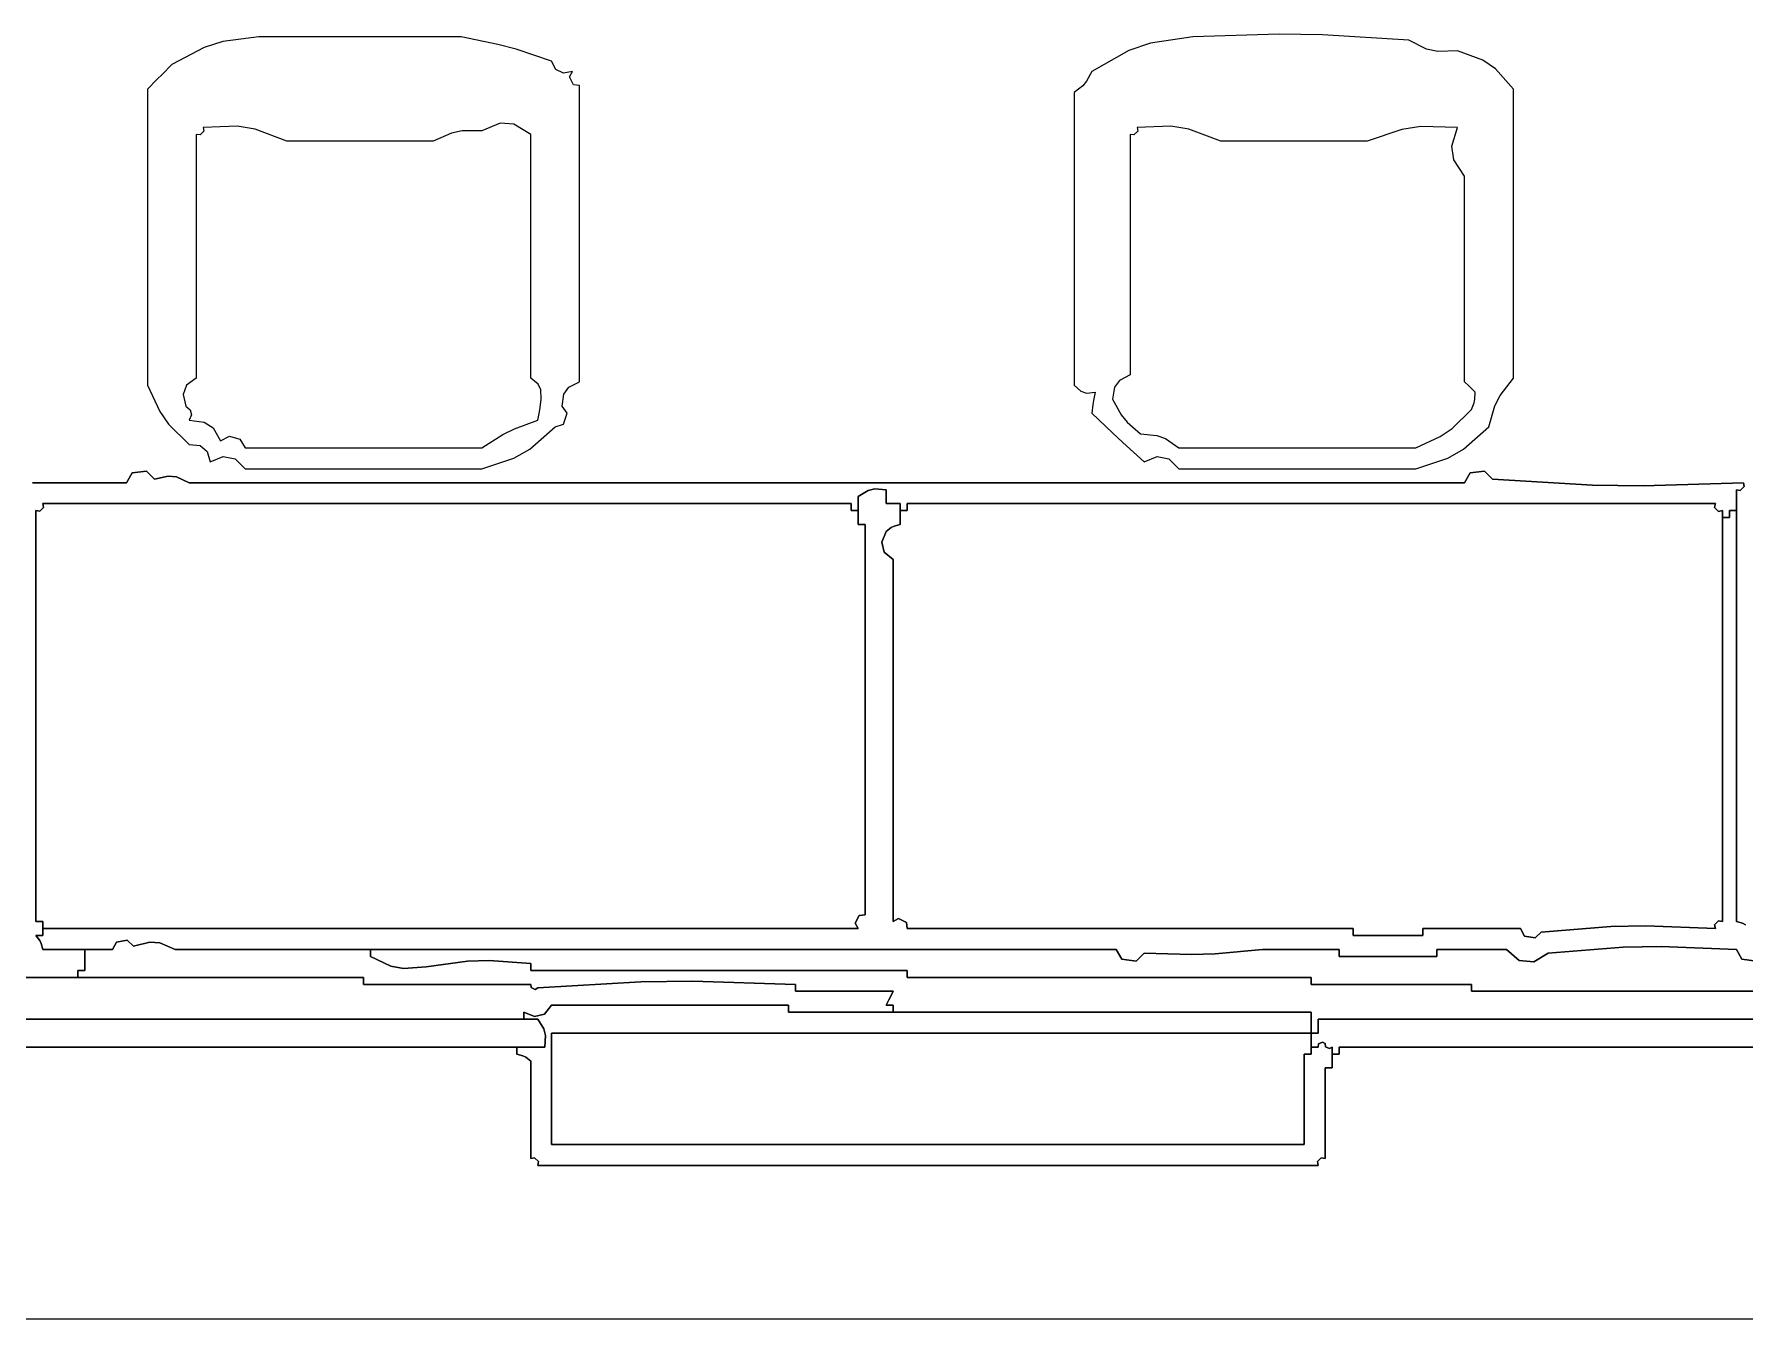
# Model space of a CAD drawing. Extents: x 0 to 5.85, y 0 to 5.4.
# Drawn here: x 4.604 to 5.422, y -0.003 to 0.611 of the extents above; entities that cross this region are included whole.
import ezdxf

# ---------------------------------------------------------------- set-up
doc = ezdxf.new("R2010")
doc.units = 0
doc.header["$LTSCALE"] = 0.40404
doc.layers.get('0').update_dxf_attribs({"linetype": 'CONTINUOUS'})

msp = doc.modelspace()

# ---------------------------------------------------------------- linework, layer by layer
for p, q in [((4.693846, 0.607919), (4.684963, 0.605076)), ((4.711206, 0.610156), (4.693846, 0.607919)), ((4.749883, 0.610156), (4.711206, 0.610156)), ((4.769221, 0.610156), (4.749883, 0.610156)), ((4.807897, 0.610156), (4.769221, 0.610156)), ((4.825483, 0.606533), (4.807897, 0.610156)), ((4.834214, 0.604183), (4.825483, 0.606533)), ((5.13776, 0.607109), (5.127448, 0.603553)), ((5.157987, 0.610156), (5.13776, 0.607109)), ((5.199318, 0.611396), (5.157987, 0.610156)), ((5.220078, 0.611062), (5.199318, 0.611396)), ((5.261347, 0.608489), (5.220078, 0.611062)), ((5.269864, 0.604174), (5.261347, 0.608489)), ((4.684963, 0.605076), (4.669529, 0.596819)), ((4.851242, 0.598487), (4.834214, 0.604183)), ((4.853274, 0.594502), (4.851242, 0.598487)), ((5.127448, 0.603553), (5.109641, 0.593485)), ((5.275149, 0.603042), (5.269864, 0.604174)), ((5.284686, 0.603488), (5.275149, 0.603042)), ((5.296791, 0.598894), (5.284686, 0.603488)), ((5.302736, 0.594807), (5.296791, 0.598894)), ((4.662527, 0.589818), (4.657859, 0.58515)), ((4.664861, 0.592152), (4.662527, 0.589818)), ((4.669529, 0.596819), (4.664861, 0.592152)), ((4.856837, 0.59272), (4.853274, 0.594502)), ((4.861244, 0.593485), (4.856837, 0.59272)), ((4.859721, 0.590922), (4.861244, 0.593485)), ((4.861614, 0.587136), (4.859721, 0.590922)), ((5.109641, 0.593485), (5.107205, 0.588882)), ((5.31136, 0.58515), (5.302736, 0.594807)), ((4.657859, 0.58515), (4.657859, 0.528469)), ((4.864579, 0.586817), (4.861614, 0.587136)), ((4.864579, 0.530136), (4.864579, 0.586817)), ((5.105394, 0.586709), (5.101306, 0.583483)), ((5.101306, 0.583483), (5.101306, 0.527468)), ((5.107205, 0.588882), (5.105394, 0.586709)), ((5.31136, 0.529802), (5.31136, 0.58515)), ((4.684848, 0.564952), (4.683058, 0.563162)), ((4.700749, 0.567338), (4.684533, 0.566812)), ((4.684533, 0.566812), (4.684848, 0.564952)), ((4.709374, 0.5659), (4.700749, 0.567338)), ((4.724543, 0.560143), (4.709374, 0.5659)), ((4.808352, 0.565118), (4.803281, 0.564031)), ((4.8179, 0.565145), (4.808352, 0.565118)), ((4.826529, 0.56877), (4.8179, 0.565145)), ((4.833213, 0.568292), (4.826529, 0.56877)), ((4.841239, 0.563478), (4.833213, 0.568292)), ((5.131629, 0.564952), (5.129839, 0.563162)), ((5.14753, 0.567338), (5.131314, 0.566812)), ((5.131314, 0.566812), (5.131629, 0.564952)), ((5.156155, 0.5659), (5.14753, 0.567338)), ((5.171324, 0.560143), (5.156155, 0.5659)), ((5.257934, 0.565835), (5.241342, 0.560143)), ((5.26715, 0.567253), (5.257934, 0.565835)), ((5.284686, 0.566812), (5.26715, 0.567253)), ((5.281916, 0.557797), (5.284686, 0.566812)), ((4.683058, 0.563162), (4.681198, 0.563478)), ((4.681198, 0.563478), (4.681198, 0.516799)), ((4.75255, 0.560143), (4.724543, 0.560143)), ((4.766554, 0.560143), (4.75255, 0.560143)), ((4.794561, 0.560143), (4.766554, 0.560143)), ((4.803281, 0.564031), (4.794561, 0.560143)), ((4.841239, 0.516799), (4.841239, 0.563478)), ((5.129839, 0.563162), (5.127979, 0.563478)), ((5.127979, 0.563478), (5.127979, 0.517466)), ((5.199331, 0.560143), (5.171324, 0.560143)), ((5.213335, 0.560143), (5.199331, 0.560143)), ((5.241342, 0.560143), (5.213335, 0.560143)), ((5.282837, 0.551351), (5.281916, 0.557797)), ((5.28802, 0.543472), (5.282837, 0.551351)), ((5.28802, 0.504129), (5.28802, 0.543472)), ((4.657859, 0.528469), (4.657859, 0.500128)), ((4.864579, 0.501795), (4.864579, 0.530136)), ((5.101306, 0.527468), (5.101306, 0.499461)), ((5.31136, 0.502129), (5.31136, 0.529802)), ((4.681198, 0.516799), (4.681198, 0.49346)), ((4.841239, 0.49346), (4.841239, 0.516799)), ((5.127979, 0.517466), (5.127979, 0.49446)), ((4.657859, 0.500128), (4.657859, 0.443447)), ((4.864579, 0.445114), (4.864579, 0.501795)), ((5.101306, 0.499461), (5.101306, 0.443447)), ((5.28802, 0.484457), (5.28802, 0.504129)), ((5.31136, 0.446781), (5.31136, 0.502129)), ((4.681198, 0.49346), (4.681198, 0.446781)), ((4.841239, 0.446781), (4.841239, 0.49346)), ((5.127979, 0.49446), (5.127979, 0.448448)), ((5.28802, 0.445114), (5.28802, 0.484457)), ((4.657859, 0.443447), (4.663711, 0.430865)), ((4.676585, 0.443437), (4.67492, 0.438997)), ((4.681198, 0.446781), (4.676585, 0.443437)), ((4.844735, 0.44399), (4.841239, 0.446781)), ((4.846105, 0.44125), (4.844735, 0.44399)), ((4.857146, 0.439109), (4.859513, 0.442422)), ((4.859513, 0.442422), (4.864579, 0.445114)), ((5.101306, 0.443447), (5.104373, 0.440552)), ((5.120547, 0.442443), (5.119644, 0.436778)), ((5.122914, 0.445757), (5.120547, 0.442443)), ((5.127979, 0.448448), (5.122914, 0.445757)), ((5.290021, 0.443113), (5.28802, 0.445114)), ((5.291021, 0.442113), (5.290021, 0.443113)), ((5.293022, 0.440113), (5.291021, 0.442113)), ((5.304981, 0.438519), (5.31136, 0.446781)), ((4.67492, 0.438997), (4.676197, 0.433444)), ((4.845758, 0.432751), (4.846241, 0.436778)), ((4.846241, 0.436778), (4.846105, 0.44125)), ((4.856243, 0.433444), (4.857146, 0.439109)), ((5.104373, 0.440552), (5.107118, 0.439637)), ((5.107118, 0.439637), (5.111308, 0.440113)), ((5.110124, 0.434138), (5.109641, 0.43011)), ((5.110458, 0.436147), (5.110124, 0.434138)), ((5.111308, 0.440113), (5.110458, 0.436147)), ((5.119644, 0.436778), (5.123686, 0.429256)), ((5.291355, 0.431777), (5.292561, 0.434956)), ((5.292561, 0.434956), (5.292912, 0.436714)), ((5.292912, 0.436714), (5.293022, 0.440113)), ((5.302473, 0.433502), (5.304981, 0.438519)), ((4.663711, 0.430865), (4.667968, 0.424833)), ((4.676197, 0.433444), (4.678317, 0.431693)), ((4.67891, 0.429319), (4.677864, 0.426776)), ((4.677864, 0.426776), (4.685012, 0.425811)), ((4.678317, 0.431693), (4.67891, 0.429319)), ((4.685012, 0.425811), (4.689228, 0.423001)), ((4.833409, 0.422574), (4.844574, 0.426776)), ((4.844574, 0.426776), (4.845424, 0.430742)), ((4.845424, 0.430742), (4.845758, 0.432751)), ((4.858675, 0.429999), (4.856243, 0.433444)), ((4.856922, 0.424739), (4.858675, 0.429999)), ((5.109641, 0.43011), (5.119553, 0.420678)), ((5.123686, 0.429256), (5.126529, 0.425702)), ((5.126529, 0.425702), (5.132981, 0.420108)), ((5.282038, 0.422786), (5.291355, 0.431777)), ((5.29969, 0.423442), (5.302473, 0.433502)), ((4.667968, 0.424833), (4.677864, 0.415106)), ((4.689228, 0.423001), (4.692868, 0.416773)), ((4.692868, 0.416773), (4.697161, 0.41904)), ((4.697161, 0.41904), (4.70209, 0.417632)), ((4.70209, 0.417632), (4.704538, 0.413439)), ((4.8179, 0.413439), (4.82796, 0.41985)), ((4.82796, 0.41985), (4.833409, 0.422574)), ((4.840723, 0.412876), (4.852909, 0.423442)), ((4.852909, 0.423442), (4.856922, 0.424739)), ((5.119553, 0.420678), (5.124555, 0.416009)), ((5.132981, 0.420108), (5.140753, 0.419397)), ((5.140753, 0.419397), (5.144905, 0.417887)), ((5.144905, 0.417887), (5.151319, 0.413439)), ((5.264681, 0.413439), (5.276412, 0.418919)), ((5.276412, 0.418919), (5.282038, 0.422786)), ((5.287504, 0.412876), (5.29969, 0.423442)), ((4.677864, 0.415106), (4.683042, 0.414544)), ((4.683042, 0.414544), (4.68638, 0.411762)), ((4.68638, 0.411762), (4.687867, 0.406771)), ((4.687867, 0.406771), (4.694144, 0.409387)), ((4.694144, 0.409387), (4.69975, 0.408266)), ((4.704538, 0.413439), (4.749883, 0.413439)), ((4.749883, 0.413439), (4.772555, 0.413439)), ((4.772555, 0.413439), (4.8179, 0.413439)), ((4.83319, 0.408571), (4.840723, 0.412876)), ((5.124555, 0.416009), (5.134648, 0.406771)), ((5.134648, 0.406771), (5.140925, 0.409387)), ((5.140925, 0.409387), (5.146531, 0.408266)), ((5.151319, 0.413439), (5.196664, 0.413439)), ((5.196664, 0.413439), (5.219336, 0.413439)), ((5.219336, 0.413439), (5.264681, 0.413439)), ((5.279971, 0.408571), (5.287504, 0.412876)), ((4.647857, 0.396768), (4.650537, 0.401429)), ((4.650537, 0.401429), (4.647857, 0.396768)), ((4.650537, 0.401429), (4.657448, 0.402292)), ((4.657448, 0.402292), (4.650537, 0.401429)), ((4.657448, 0.402292), (4.661193, 0.398435)), ((4.661193, 0.398435), (4.657448, 0.402292)), ((4.69975, 0.408266), (4.704538, 0.403437)), ((4.704538, 0.403437), (4.749883, 0.403437)), ((4.749883, 0.403437), (4.772555, 0.403437)), ((4.772555, 0.403437), (4.8179, 0.403437)), ((4.8179, 0.403437), (4.83319, 0.408571)), ((5.146531, 0.408266), (5.151319, 0.403437)), ((5.151319, 0.403437), (5.196664, 0.403437)), ((5.196664, 0.403437), (5.219336, 0.403437)), ((5.219336, 0.403437), (5.264681, 0.403437)), ((5.264681, 0.403437), (5.279971, 0.408571)), ((5.28802, 0.396768), (5.290701, 0.401429)), ((5.290701, 0.401429), (5.28802, 0.396768)), ((5.290701, 0.401429), (5.297612, 0.402292)), ((5.297612, 0.402292), (5.290701, 0.401429)), ((5.297612, 0.402292), (5.301357, 0.398435)), ((5.301357, 0.398435), (5.297612, 0.402292)), ((4.602845, 0.396768), (4.62085, 0.396768)), ((4.62085, 0.396768), (4.602845, 0.396768)), ((4.62085, 0.396768), (4.629852, 0.396768)), ((4.629852, 0.396768), (4.62085, 0.396768)), ((4.629852, 0.396768), (4.647857, 0.396768)), ((4.647857, 0.396768), (4.629852, 0.396768)), ((4.661193, 0.398435), (4.667729, 0.399918)), ((4.667729, 0.399918), (4.661193, 0.398435)), ((4.667729, 0.399918), (4.671752, 0.399516)), ((4.671752, 0.399516), (4.667729, 0.399918)), ((4.671752, 0.399516), (4.677864, 0.396768)), ((4.677864, 0.396768), (4.671752, 0.399516)), ((4.677864, 0.396768), (4.921927, 0.396768)), ((4.921927, 0.396768), (4.677864, 0.396768)), ((4.921927, 0.396768), (5.043958, 0.396768)), ((5.043958, 0.396768), (4.921927, 0.396768)), ((4.997946, 0.3901), (5.002597, 0.393033)), ((5.002597, 0.393033), (4.997946, 0.3901)), ((5.002597, 0.393033), (5.005799, 0.393833)), ((5.005799, 0.393833), (5.002597, 0.393033)), ((5.005799, 0.393833), (5.011283, 0.393434)), ((5.011283, 0.393434), (5.005799, 0.393833)), ((5.011283, 0.393434), (5.011283, 0.390767)), ((5.011283, 0.390767), (5.011283, 0.393434)), ((5.043958, 0.396768), (5.28802, 0.396768)), ((5.28802, 0.396768), (5.043958, 0.396768)), ((5.301357, 0.398435), (5.349294, 0.395663)), ((5.349294, 0.395663), (5.301357, 0.398435)), ((5.349294, 0.395663), (5.373393, 0.395328)), ((5.373393, 0.395328), (5.349294, 0.395663)), ((5.373393, 0.395328), (5.421388, 0.396768)), ((5.421388, 0.396768), (5.373393, 0.395328)), ((5.419897, 0.393032), (5.418054, 0.393434)), ((5.418054, 0.393434), (5.418054, 0.186714)), ((5.418054, 0.186714), (5.418054, 0.393434)), ((5.418054, 0.393434), (5.418054, 0.186714)), ((5.418054, 0.383431), (5.418054, 0.393434)), ((5.418054, 0.393434), (5.418054, 0.383431)), ((5.418054, 0.383431), (5.418054, 0.393434)), ((5.418054, 0.393434), (5.419897, 0.393032)), ((5.42179, 0.394925), (5.419897, 0.393032)), ((5.419897, 0.393032), (5.42179, 0.394925)), ((5.421388, 0.396768), (5.42179, 0.394925)), ((5.42179, 0.394925), (5.421388, 0.396768)), ((4.606372, 0.383116), (4.608162, 0.384906)), ((4.608162, 0.384906), (4.606372, 0.383116)), ((4.608162, 0.384906), (4.607846, 0.386766)), ((4.607846, 0.386766), (4.762553, 0.386766)), ((4.762553, 0.386766), (4.607846, 0.386766)), ((4.607846, 0.386766), (4.608162, 0.384906)), ((4.762553, 0.386766), (4.839906, 0.386766)), ((4.839906, 0.386766), (4.762553, 0.386766)), ((4.839906, 0.386766), (4.994612, 0.386766)), ((4.994612, 0.386766), (4.839906, 0.386766)), ((4.994612, 0.386766), (4.994612, 0.385432)), ((4.994612, 0.385432), (4.994612, 0.386766)), ((4.994612, 0.385432), (4.994612, 0.384765)), ((4.994612, 0.384765), (4.994612, 0.385432)), ((4.994612, 0.384765), (4.994612, 0.383431)), ((4.994612, 0.383431), (4.994612, 0.384765)), ((4.997946, 0.383431), (4.997946, 0.3901)), ((4.997946, 0.3901), (4.997946, 0.383431)), ((4.997946, 0.383431), (4.997946, 0.3901)), ((4.997946, 0.3901), (4.997946, 0.376763)), ((4.997946, 0.376763), (4.997946, 0.3901)), ((4.997946, 0.3901), (4.997946, 0.376763)), ((5.011283, 0.390767), (5.011283, 0.389433)), ((5.011283, 0.389433), (5.011283, 0.390767)), ((5.011283, 0.389433), (5.011283, 0.386766)), ((5.011283, 0.386766), (5.011283, 0.389433)), ((5.011283, 0.386766), (5.01395, 0.386766)), ((5.01395, 0.386766), (5.011283, 0.386766)), ((5.01395, 0.386766), (5.015284, 0.386766)), ((5.015284, 0.386766), (5.01395, 0.386766)), ((5.015284, 0.386766), (5.017951, 0.386766)), ((5.017951, 0.386766), (5.015284, 0.386766)), ((5.017951, 0.386766), (5.017951, 0.383431)), ((5.017951, 0.383431), (5.017951, 0.386766)), ((5.017951, 0.386766), (5.017951, 0.383431)), ((5.017951, 0.376763), (5.017951, 0.386766)), ((5.017951, 0.386766), (5.017951, 0.376763)), ((5.017951, 0.376763), (5.017951, 0.386766)), ((5.021285, 0.385432), (5.021285, 0.386766)), ((5.021285, 0.386766), (5.175992, 0.386766)), ((5.175992, 0.386766), (5.021285, 0.386766)), ((5.021285, 0.386766), (5.021285, 0.385432)), ((5.021285, 0.384765), (5.021285, 0.385432)), ((5.021285, 0.385432), (5.021285, 0.384765)), ((5.021285, 0.383431), (5.021285, 0.384765)), ((5.021285, 0.384765), (5.021285, 0.383431)), ((5.175992, 0.386766), (5.253345, 0.386766)), ((5.253345, 0.386766), (5.175992, 0.386766)), ((5.253345, 0.386766), (5.408051, 0.386766)), ((5.408051, 0.386766), (5.253345, 0.386766)), ((5.408051, 0.386766), (5.407649, 0.384923)), ((5.407649, 0.384923), (5.408051, 0.386766)), ((5.407649, 0.384923), (5.409542, 0.38303)), ((5.409542, 0.38303), (5.407649, 0.384923)), ((4.604512, 0.304745), (4.604512, 0.383431)), ((4.604512, 0.383431), (4.606372, 0.383116)), ((4.606372, 0.383116), (4.604512, 0.383431)), ((4.604512, 0.383431), (4.604512, 0.304745)), ((4.994612, 0.383431), (4.997946, 0.383431)), ((4.997946, 0.383431), (4.994612, 0.383431)), ((4.994612, 0.383431), (4.997946, 0.383431)), ((4.997946, 0.383431), (4.994612, 0.383431)), ((4.994612, 0.383431), (4.997946, 0.383431)), ((4.997946, 0.383431), (4.994612, 0.383431)), ((4.997946, 0.376763), (4.997946, 0.383431)), ((4.997946, 0.383431), (4.997946, 0.376763)), ((4.997946, 0.376763), (4.997946, 0.383431)), ((4.99928, 0.376763), (4.997946, 0.376763)), ((4.997946, 0.376763), (4.99928, 0.376763)), ((4.999947, 0.376763), (4.99928, 0.376763)), ((4.99928, 0.376763), (4.999947, 0.376763)), ((5.00128, 0.376763), (4.999947, 0.376763)), ((4.999947, 0.376763), (5.00128, 0.376763)), ((5.00128, 0.302077), (5.00128, 0.376763)), ((5.00128, 0.376763), (5.00128, 0.302077)), ((5.017951, 0.376763), (5.015075, 0.375975)), ((5.015075, 0.375975), (5.017951, 0.376763)), ((5.017951, 0.383431), (5.021285, 0.383431)), ((5.021285, 0.383431), (5.017951, 0.383431)), ((5.017951, 0.383431), (5.021285, 0.383431)), ((5.021285, 0.383431), (5.017951, 0.383431)), ((5.017951, 0.383431), (5.021285, 0.383431)), ((5.021285, 0.383431), (5.017951, 0.383431)), ((5.017951, 0.383431), (5.017951, 0.376763)), ((5.017951, 0.376763), (5.017951, 0.383431)), ((5.017951, 0.383431), (5.017951, 0.376763)), ((5.409542, 0.38303), (5.411385, 0.383431)), ((5.411385, 0.383431), (5.409542, 0.38303)), ((5.411385, 0.383431), (5.411385, 0.380097)), ((5.411385, 0.380097), (5.411385, 0.383431)), ((5.411385, 0.383431), (5.411385, 0.380097)), ((5.411385, 0.186714), (5.411385, 0.383431)), ((5.411385, 0.383431), (5.411385, 0.186714)), ((5.411385, 0.186714), (5.411385, 0.383431)), ((5.411385, 0.380097), (5.41472, 0.380097)), ((5.41472, 0.380097), (5.411385, 0.380097)), ((5.411385, 0.380097), (5.41472, 0.380097)), ((5.41472, 0.380097), (5.411385, 0.380097)), ((5.411385, 0.380097), (5.41472, 0.380097)), ((5.41472, 0.380097), (5.411385, 0.380097)), ((5.411385, 0.380097), (5.411385, 0.186714)), ((5.411385, 0.186714), (5.411385, 0.380097)), ((5.411385, 0.380097), (5.411385, 0.186714)), ((5.41472, 0.382098), (5.41472, 0.383431)), ((5.41472, 0.383431), (5.418054, 0.383431)), ((5.418054, 0.383431), (5.41472, 0.383431)), ((5.41472, 0.383431), (5.418054, 0.383431)), ((5.418054, 0.383431), (5.41472, 0.383431)), ((5.41472, 0.383431), (5.418054, 0.383431)), ((5.418054, 0.383431), (5.41472, 0.383431)), ((5.41472, 0.383431), (5.41472, 0.382098)), ((5.41472, 0.381431), (5.41472, 0.382098)), ((5.41472, 0.382098), (5.41472, 0.381431)), ((5.41472, 0.380097), (5.41472, 0.381431)), ((5.41472, 0.381431), (5.41472, 0.380097)), ((5.418054, 0.186714), (5.418054, 0.383431)), ((5.418054, 0.383431), (5.418054, 0.186714)), ((5.418054, 0.186714), (5.418054, 0.383431)), ((5.011283, 0.373429), (5.009191, 0.368344)), ((5.009191, 0.368344), (5.011283, 0.373429)), ((5.009191, 0.368344), (5.010378, 0.363595)), ((5.010378, 0.363595), (5.009191, 0.368344)), ((5.013639, 0.375257), (5.011283, 0.373429)), ((5.011283, 0.373429), (5.013639, 0.375257)), ((5.015075, 0.375975), (5.013639, 0.375257)), ((5.013639, 0.375257), (5.015075, 0.375975)), ((5.010378, 0.363595), (5.014617, 0.360092)), ((5.014617, 0.360092), (5.010378, 0.363595)), ((5.014617, 0.360092), (5.014617, 0.290741)), ((5.014617, 0.290741), (5.014617, 0.360092)), ((4.604512, 0.265401), (4.604512, 0.304745)), ((4.604512, 0.304745), (4.604512, 0.265401)), ((5.00128, 0.264734), (5.00128, 0.302077)), ((5.00128, 0.302077), (5.00128, 0.264734)), ((5.014617, 0.290741), (5.014617, 0.256066)), ((5.014617, 0.256066), (5.014617, 0.290741)), ((4.604512, 0.186714), (4.604512, 0.265401)), ((4.604512, 0.265401), (4.604512, 0.186714)), ((5.00128, 0.190049), (5.00128, 0.264734)), ((5.00128, 0.264734), (5.00128, 0.190049)), ((5.014617, 0.256066), (5.014617, 0.186714)), ((5.014617, 0.186714), (5.014617, 0.256066)), ((4.996422, 0.185944), (4.998315, 0.18973)), ((4.998315, 0.18973), (4.996422, 0.185944)), ((4.998315, 0.18973), (5.00128, 0.190049)), ((5.00128, 0.190049), (4.998315, 0.18973)), ((5.014617, 0.186714), (5.01718, 0.188238)), ((5.01718, 0.188238), (5.014617, 0.186714)), ((5.01718, 0.188238), (5.020967, 0.186345)), ((5.020967, 0.186345), (5.01718, 0.188238)), ((4.605846, 0.186714), (4.604512, 0.186714)), ((4.604512, 0.186714), (4.605846, 0.186714)), ((4.606513, 0.186714), (4.605846, 0.186714)), ((4.605846, 0.186714), (4.606513, 0.186714)), ((4.607846, 0.186714), (4.606513, 0.186714)), ((4.606513, 0.186714), (4.607846, 0.186714)), ((4.607846, 0.180046), (4.607846, 0.186714)), ((4.607846, 0.186714), (4.607846, 0.180046)), ((4.607846, 0.180046), (4.607846, 0.186714)), ((4.607846, 0.186714), (4.607846, 0.18338)), ((4.607846, 0.18338), (4.607846, 0.186714)), ((4.607846, 0.186714), (4.607846, 0.18338)), ((4.607846, 0.18338), (4.997946, 0.18338)), ((4.997946, 0.18338), (4.607846, 0.18338)), ((4.607846, 0.18338), (4.997946, 0.18338)), ((4.997946, 0.18338), (4.607846, 0.18338)), ((4.607846, 0.18338), (4.997946, 0.18338)), ((4.997946, 0.18338), (4.607846, 0.18338)), ((4.607846, 0.18338), (4.607846, 0.180046)), ((4.607846, 0.180046), (4.607846, 0.18338)), ((4.607846, 0.18338), (4.607846, 0.180046)), ((4.997946, 0.18338), (4.996422, 0.185944)), ((4.996422, 0.185944), (4.997946, 0.18338)), ((5.020967, 0.186345), (5.021285, 0.18338)), ((5.021285, 0.18338), (5.020967, 0.186345)), ((5.021285, 0.18338), (5.106641, 0.18338)), ((5.106641, 0.18338), (5.021285, 0.18338)), ((5.106641, 0.18338), (5.149318, 0.18338)), ((5.149318, 0.18338), (5.106641, 0.18338)), ((5.149318, 0.18338), (5.234673, 0.18338)), ((5.234673, 0.18338), (5.149318, 0.18338)), ((5.234673, 0.18338), (5.234673, 0.182047)), ((5.234673, 0.182047), (5.234673, 0.18338)), ((5.234673, 0.182047), (5.234673, 0.18138)), ((5.234673, 0.18138), (5.234673, 0.182047)), ((5.234673, 0.18138), (5.234673, 0.180046)), ((5.234673, 0.180046), (5.234673, 0.18138)), ((5.268015, 0.182047), (5.268015, 0.18338)), ((5.268015, 0.18338), (5.286687, 0.18338)), ((5.286687, 0.18338), (5.268015, 0.18338)), ((5.268015, 0.18338), (5.268015, 0.182047)), ((5.268015, 0.18138), (5.268015, 0.182047)), ((5.268015, 0.182047), (5.268015, 0.18138)), ((5.268015, 0.180046), (5.268015, 0.18138)), ((5.268015, 0.18138), (5.268015, 0.180046)), ((5.286687, 0.18338), (5.296022, 0.18338)), ((5.296022, 0.18338), (5.286687, 0.18338)), ((5.296022, 0.18338), (5.314694, 0.18338)), ((5.314694, 0.18338), (5.296022, 0.18338)), ((5.314694, 0.18338), (5.316607, 0.179804)), ((5.316607, 0.179804), (5.314694, 0.18338)), ((5.321727, 0.17895), (5.324696, 0.181713)), ((5.324696, 0.181713), (5.321727, 0.17895)), ((5.324696, 0.181713), (5.357938, 0.184378)), ((5.357938, 0.184378), (5.324696, 0.181713)), ((5.357938, 0.184378), (5.374729, 0.184714)), ((5.374729, 0.184714), (5.357938, 0.184378)), ((5.374729, 0.184714), (5.408051, 0.18338)), ((5.408051, 0.18338), (5.374729, 0.184714)), ((5.407649, 0.185223), (5.409542, 0.187116)), ((5.409542, 0.187116), (5.407649, 0.185223)), ((5.408051, 0.18338), (5.407649, 0.185223)), ((5.407649, 0.185223), (5.408051, 0.18338)), ((5.409542, 0.187116), (5.411385, 0.186714)), ((5.411385, 0.186714), (5.409542, 0.187116)), ((5.418054, 0.186714), (5.42093, 0.185926)), ((5.42093, 0.185926), (5.418054, 0.186714)), ((5.42093, 0.185926), (5.422366, 0.185208)), ((5.422366, 0.185208), (5.42093, 0.185926)), ((4.60634, 0.17769), (4.604512, 0.180046)), ((4.604512, 0.180046), (4.605846, 0.180046)), ((4.605846, 0.180046), (4.604512, 0.180046)), ((4.604512, 0.180046), (4.60634, 0.17769)), ((4.605846, 0.180046), (4.606513, 0.180046)), ((4.606513, 0.180046), (4.605846, 0.180046)), ((4.607058, 0.176254), (4.60634, 0.17769)), ((4.60634, 0.17769), (4.607058, 0.176254)), ((4.606513, 0.180046), (4.607846, 0.180046)), ((4.607846, 0.180046), (4.606513, 0.180046)), ((4.607846, 0.173378), (4.607058, 0.176254)), ((4.607058, 0.176254), (4.607846, 0.173378)), ((4.627851, 0.173378), (4.607846, 0.173378)), ((4.607846, 0.173378), (4.627851, 0.173378)), ((4.627851, 0.173378), (4.607846, 0.173378)), ((4.607846, 0.173378), (4.641188, 0.173378)), ((4.641188, 0.173378), (4.607846, 0.173378)), ((4.607846, 0.173378), (4.641188, 0.173378)), ((4.627851, 0.163375), (4.627851, 0.173378)), ((4.627851, 0.173378), (4.627851, 0.163375)), ((4.627851, 0.163375), (4.627851, 0.173378)), ((4.641188, 0.173378), (4.627851, 0.173378)), ((4.627851, 0.173378), (4.641188, 0.173378)), ((4.641188, 0.173378), (4.627851, 0.173378)), ((4.627851, 0.173378), (4.627851, 0.163375)), ((4.627851, 0.163375), (4.627851, 0.173378)), ((4.627851, 0.173378), (4.627851, 0.163375)), ((4.641188, 0.173378), (4.643102, 0.176954)), ((4.643102, 0.176954), (4.641188, 0.173378)), ((4.643102, 0.176954), (4.648221, 0.177808)), ((4.648221, 0.177808), (4.643102, 0.176954)), ((4.648221, 0.177808), (4.651191, 0.175045)), ((4.651191, 0.175045), (4.648221, 0.177808)), ((4.651191, 0.175045), (4.658999, 0.176917)), ((4.658999, 0.176917), (4.651191, 0.175045)), ((4.658999, 0.176917), (4.663805, 0.176516)), ((4.663805, 0.176516), (4.658999, 0.176917)), ((4.663805, 0.176516), (4.671196, 0.173378)), ((4.671196, 0.173378), (4.663805, 0.176516)), ((4.671196, 0.173378), (5.121311, 0.173378)), ((5.121311, 0.173378), (4.671196, 0.173378)), ((4.671196, 0.173378), (5.121311, 0.173378)), ((4.764553, 0.173378), (4.671196, 0.173378)), ((4.671196, 0.173378), (4.764553, 0.173378)), ((4.764553, 0.173378), (4.671196, 0.173378)), ((4.764553, 0.170044), (4.764553, 0.173378)), ((4.764553, 0.173378), (4.764553, 0.170044)), ((4.764553, 0.170044), (4.764553, 0.173378)), ((5.121311, 0.173378), (4.764553, 0.173378)), ((4.764553, 0.173378), (5.121311, 0.173378)), ((5.121311, 0.173378), (4.764553, 0.173378)), ((4.764553, 0.173378), (4.764553, 0.170044)), ((4.764553, 0.170044), (4.764553, 0.173378)), ((4.764553, 0.173378), (4.764553, 0.170044)), ((5.121311, 0.173378), (5.123992, 0.168717)), ((5.123992, 0.168717), (5.121311, 0.173378)), ((5.168741, 0.171317), (5.191329, 0.173378)), ((5.191329, 0.173378), (5.168741, 0.171317)), ((5.191329, 0.173378), (5.205999, 0.173378)), ((5.205999, 0.173378), (5.191329, 0.173378)), ((5.205999, 0.173378), (5.213335, 0.173378)), ((5.213335, 0.173378), (5.205999, 0.173378)), ((5.213335, 0.173378), (5.228005, 0.173378)), ((5.228005, 0.173378), (5.213335, 0.173378)), ((5.228005, 0.173378), (5.228005, 0.172044)), ((5.228005, 0.172044), (5.228005, 0.173378)), ((5.228005, 0.172044), (5.228005, 0.171377)), ((5.228005, 0.171377), (5.228005, 0.172044)), ((5.234673, 0.180046), (5.24801, 0.180046)), ((5.24801, 0.180046), (5.234673, 0.180046)), ((5.24801, 0.180046), (5.254679, 0.180046)), ((5.254679, 0.180046), (5.24801, 0.180046)), ((5.254679, 0.180046), (5.268015, 0.180046)), ((5.268015, 0.180046), (5.254679, 0.180046)), ((5.274684, 0.172044), (5.274684, 0.173378)), ((5.274684, 0.173378), (5.28802, 0.173378)), ((5.28802, 0.173378), (5.274684, 0.173378)), ((5.274684, 0.173378), (5.274684, 0.172044)), ((5.274684, 0.171377), (5.274684, 0.172044)), ((5.274684, 0.172044), (5.274684, 0.171377)), ((5.28802, 0.173378), (5.294689, 0.173378)), ((5.294689, 0.173378), (5.28802, 0.173378)), ((5.294689, 0.173378), (5.308026, 0.173378)), ((5.308026, 0.173378), (5.294689, 0.173378)), ((5.308026, 0.173378), (5.314118, 0.168148)), ((5.314118, 0.168148), (5.308026, 0.173378)), ((5.316607, 0.179804), (5.321727, 0.17895)), ((5.321727, 0.17895), (5.316607, 0.179804)), ((5.328031, 0.171711), (5.363939, 0.174482)), ((5.363939, 0.174482), (5.328031, 0.171711)), ((5.363939, 0.174482), (5.382067, 0.174818)), ((5.382067, 0.174818), (5.363939, 0.174482)), ((5.382067, 0.174818), (5.418054, 0.173378)), ((5.418054, 0.173378), (5.382067, 0.174818)), ((5.418054, 0.173378), (5.420734, 0.168717)), ((5.420734, 0.168717), (5.418054, 0.173378)), ((4.77436, 0.16539), (4.764553, 0.170044)), ((4.764553, 0.170044), (4.77436, 0.16539)), ((4.7804, 0.164258), (4.77436, 0.16539)), ((4.77436, 0.16539), (4.7804, 0.164258)), ((4.791227, 0.165042), (4.7804, 0.164258)), ((4.7804, 0.164258), (4.791227, 0.165042)), ((4.811056, 0.167768), (4.791227, 0.165042)), ((4.791227, 0.165042), (4.811056, 0.167768)), ((4.821272, 0.168109), (4.811056, 0.167768)), ((4.811056, 0.167768), (4.821272, 0.168109)), ((4.841239, 0.166709), (4.821272, 0.168109)), ((4.821272, 0.168109), (4.841239, 0.166709)), ((4.841239, 0.165376), (4.841239, 0.166709)), ((4.841239, 0.166709), (4.841239, 0.165376)), ((4.841239, 0.164709), (4.841239, 0.165376)), ((4.841239, 0.165376), (4.841239, 0.164709)), ((4.841239, 0.163375), (4.841239, 0.164709)), ((4.841239, 0.164709), (4.841239, 0.163375)), ((5.123992, 0.168717), (5.130903, 0.167854)), ((5.130903, 0.167854), (5.123992, 0.168717)), ((5.130903, 0.167854), (5.134648, 0.171711)), ((5.134648, 0.171711), (5.130903, 0.167854)), ((5.134648, 0.171711), (5.157318, 0.170981)), ((5.157318, 0.170981), (5.134648, 0.171711)), ((5.157318, 0.170981), (5.168741, 0.171317)), ((5.168741, 0.171317), (5.157318, 0.170981)), ((5.228005, 0.171377), (5.228005, 0.170044)), ((5.228005, 0.170044), (5.228005, 0.171377)), ((5.228005, 0.170044), (5.246676, 0.170044)), ((5.246676, 0.170044), (5.228005, 0.170044)), ((5.246676, 0.170044), (5.256012, 0.170044)), ((5.256012, 0.170044), (5.246676, 0.170044)), ((5.256012, 0.170044), (5.274684, 0.170044)), ((5.274684, 0.170044), (5.256012, 0.170044)), ((5.274684, 0.170044), (5.274684, 0.171377)), ((5.274684, 0.171377), (5.274684, 0.170044)), ((5.314118, 0.168148), (5.321156, 0.167561)), ((5.321156, 0.167561), (5.314118, 0.168148)), ((5.321156, 0.167561), (5.328031, 0.171711)), ((5.328031, 0.171711), (5.321156, 0.167561)), ((5.420734, 0.168717), (5.427645, 0.167854)), ((5.427645, 0.167854), (5.420734, 0.168717)), ((4.534494, 0.160041), (4.624517, 0.160041)), ((4.624517, 0.160041), (4.534494, 0.160041)), ((4.534494, 0.160041), (4.624517, 0.160041)), ((4.761219, 0.160041), (4.534494, 0.160041)), ((4.534494, 0.160041), (4.761219, 0.160041)), ((4.761219, 0.160041), (4.534494, 0.160041)), ((4.624517, 0.160041), (4.624517, 0.163375)), ((4.624517, 0.163375), (4.624517, 0.160041)), ((4.624517, 0.160041), (4.624517, 0.163375)), ((4.624517, 0.163375), (4.625851, 0.163375)), ((4.625851, 0.163375), (4.624517, 0.163375)), ((4.624517, 0.163375), (4.624517, 0.160041)), ((4.624517, 0.160041), (4.624517, 0.163375)), ((4.624517, 0.163375), (4.624517, 0.160041)), ((4.624517, 0.160041), (4.761219, 0.160041)), ((4.761219, 0.160041), (4.624517, 0.160041)), ((4.624517, 0.160041), (4.761219, 0.160041)), ((4.625851, 0.163375), (4.626518, 0.163375)), ((4.626518, 0.163375), (4.625851, 0.163375)), ((4.626518, 0.163375), (4.627851, 0.163375)), ((4.627851, 0.163375), (4.626518, 0.163375)), ((4.761219, 0.160041), (4.761219, 0.158707)), ((4.761219, 0.158707), (4.761219, 0.160041)), ((4.761219, 0.158707), (4.761219, 0.15804)), ((4.761219, 0.15804), (4.761219, 0.158707)), ((4.761219, 0.15804), (4.761219, 0.156707)), ((4.761219, 0.156707), (4.761219, 0.15804)), ((4.761219, 0.156707), (4.793227, 0.156707)), ((4.793227, 0.156707), (4.761219, 0.156707)), ((4.793227, 0.156707), (4.809231, 0.156707)), ((4.809231, 0.156707), (4.793227, 0.156707)), ((4.809231, 0.156707), (4.841239, 0.156707)), ((4.841239, 0.156707), (4.809231, 0.156707)), ((4.913258, 0.163375), (4.841239, 0.163375)), ((4.841239, 0.163375), (4.913258, 0.163375)), ((4.841239, 0.156707), (4.841405, 0.155225)), ((4.841405, 0.155225), (4.841239, 0.156707)), ((4.844574, 0.15504), (4.893844, 0.157852)), ((4.893844, 0.157852), (4.844574, 0.15504)), ((4.893844, 0.157852), (4.91861, 0.158187)), ((4.91861, 0.158187), (4.893844, 0.157852)), ((4.949267, 0.163375), (4.913258, 0.163375)), ((4.913258, 0.163375), (4.949267, 0.163375)), ((4.91861, 0.158187), (4.967938, 0.156707)), ((4.967938, 0.156707), (4.91861, 0.158187)), ((5.021285, 0.163375), (4.949267, 0.163375)), ((4.949267, 0.163375), (5.021285, 0.163375)), ((4.967938, 0.156707), (4.967938, 0.155373)), ((4.967938, 0.155373), (4.967938, 0.156707)), ((5.021285, 0.162041), (5.021285, 0.163375)), ((5.021285, 0.163375), (5.021285, 0.162041)), ((5.021285, 0.161375), (5.021285, 0.162041)), ((5.021285, 0.162041), (5.021285, 0.161375)), ((5.021285, 0.160041), (5.021285, 0.161375)), ((5.021285, 0.161375), (5.021285, 0.160041)), ((5.098639, 0.160041), (5.021285, 0.160041)), ((5.021285, 0.160041), (5.098639, 0.160041)), ((5.137315, 0.160041), (5.098639, 0.160041)), ((5.098639, 0.160041), (5.137315, 0.160041)), ((5.214668, 0.160041), (5.137315, 0.160041)), ((5.137315, 0.160041), (5.214668, 0.160041)), ((5.214668, 0.158707), (5.214668, 0.160041)), ((5.214668, 0.160041), (5.214668, 0.158707)), ((5.214668, 0.15804), (5.214668, 0.158707)), ((5.214668, 0.158707), (5.214668, 0.15804)), ((5.214668, 0.156707), (5.214668, 0.15804)), ((5.214668, 0.15804), (5.214668, 0.156707)), ((5.245343, 0.156707), (5.214668, 0.156707)), ((5.214668, 0.156707), (5.245343, 0.156707)), ((5.26068, 0.156707), (5.245343, 0.156707)), ((5.245343, 0.156707), (5.26068, 0.156707)), ((5.291355, 0.156707), (5.26068, 0.156707)), ((5.26068, 0.156707), (5.291355, 0.156707)), ((5.291355, 0.155373), (5.291355, 0.156707)), ((5.291355, 0.156707), (5.291355, 0.155373)), ((4.841405, 0.155225), (4.843288, 0.154283)), ((4.843288, 0.154283), (4.841405, 0.155225)), ((4.843288, 0.154283), (4.844574, 0.15504)), ((4.844574, 0.15504), (4.843288, 0.154283)), ((4.967938, 0.155373), (4.967938, 0.154706)), ((4.967938, 0.154706), (4.967938, 0.155373)), ((4.967938, 0.154706), (4.967938, 0.153373)), ((4.967938, 0.153373), (4.967938, 0.154706)), ((4.967938, 0.153373), (4.98661, 0.153373)), ((4.98661, 0.153373), (4.967938, 0.153373)), ((4.98661, 0.153373), (4.995946, 0.153373)), ((4.995946, 0.153373), (4.98661, 0.153373)), ((4.995946, 0.153373), (5.014617, 0.153373)), ((5.014617, 0.153373), (4.995946, 0.153373)), ((5.012617, 0.149372), (5.011283, 0.146704)), ((5.011283, 0.146704), (5.012617, 0.149372)), ((5.013283, 0.150705), (5.012617, 0.149372)), ((5.012617, 0.149372), (5.013283, 0.150705)), ((5.014617, 0.153373), (5.013283, 0.150705)), ((5.013283, 0.150705), (5.014617, 0.153373)), ((5.291355, 0.154706), (5.291355, 0.155373)), ((5.291355, 0.155373), (5.291355, 0.154706)), ((5.291355, 0.153373), (5.291355, 0.154706)), ((5.291355, 0.154706), (5.291355, 0.153373)), ((5.350036, 0.153373), (5.291355, 0.153373)), ((5.291355, 0.153373), (5.350036, 0.153373)), ((5.379377, 0.153373), (5.350036, 0.153373)), ((5.350036, 0.153373), (5.379377, 0.153373)), ((5.438059, 0.153373), (5.379377, 0.153373)), ((5.379377, 0.153373), (5.438059, 0.153373)), ((4.477813, 0.140036), (4.837905, 0.140036)), ((4.837905, 0.140036), (4.477813, 0.140036)), ((4.477813, 0.140036), (4.837905, 0.140036)), ((4.844574, 0.140036), (4.477813, 0.140036)), ((4.477813, 0.140036), (4.844574, 0.140036)), ((4.844574, 0.140036), (4.477813, 0.140036)), ((4.837905, 0.140036), (4.837905, 0.14337)), ((4.837905, 0.14337), (4.837905, 0.140036)), ((4.837905, 0.140036), (4.837905, 0.14337)), ((4.837905, 0.14337), (4.84299, 0.141278)), ((4.84299, 0.141278), (4.837905, 0.14337)), ((4.837905, 0.14337), (4.837905, 0.140036)), ((4.837905, 0.140036), (4.837905, 0.14337)), ((4.837905, 0.14337), (4.837905, 0.140036)), ((4.837905, 0.140036), (4.844574, 0.140036)), ((4.844574, 0.140036), (4.837905, 0.140036)), ((4.837905, 0.140036), (4.844574, 0.140036)), ((4.84299, 0.141278), (4.847739, 0.142465)), ((4.847739, 0.142465), (4.84299, 0.141278)), ((4.847507, 0.135385), (4.844574, 0.140036)), ((4.844574, 0.140036), (4.847507, 0.135385)), ((4.847739, 0.142465), (4.851242, 0.146704)), ((4.851242, 0.146704), (4.847739, 0.142465)), ((4.851242, 0.146704), (4.896587, 0.146704)), ((4.896587, 0.146704), (4.851242, 0.146704)), ((4.896587, 0.146704), (4.919259, 0.146704)), ((4.919259, 0.146704), (4.896587, 0.146704)), ((4.919259, 0.146704), (4.964604, 0.146704)), ((4.964604, 0.146704), (4.919259, 0.146704)), ((4.964604, 0.146704), (4.964604, 0.145371)), ((4.964604, 0.145371), (4.964604, 0.146704)), ((4.964604, 0.145371), (4.964604, 0.144704)), ((4.964604, 0.144704), (4.964604, 0.145371)), ((4.964604, 0.144704), (4.964604, 0.14337)), ((4.964604, 0.14337), (4.964604, 0.144704)), ((4.964604, 0.14337), (5.014617, 0.14337)), ((5.014617, 0.14337), (4.964604, 0.14337)), ((4.964604, 0.14337), (5.014617, 0.14337)), ((5.214668, 0.14337), (4.964604, 0.14337)), ((4.964604, 0.14337), (5.214668, 0.14337)), ((5.214668, 0.14337), (4.964604, 0.14337)), ((5.011283, 0.146704), (5.012617, 0.146704)), ((5.012617, 0.146704), (5.011283, 0.146704)), ((5.012617, 0.146704), (5.013283, 0.146704)), ((5.013283, 0.146704), (5.012617, 0.146704)), ((5.013283, 0.146704), (5.014617, 0.146704)), ((5.014617, 0.146704), (5.013283, 0.146704)), ((5.014617, 0.146704), (5.014617, 0.14337)), ((5.014617, 0.14337), (5.014617, 0.146704)), ((5.014617, 0.146704), (5.014617, 0.14337)), ((5.014617, 0.14337), (5.014617, 0.146704)), ((5.014617, 0.146704), (5.014617, 0.14337)), ((5.014617, 0.14337), (5.014617, 0.146704)), ((5.014617, 0.14337), (5.214668, 0.14337)), ((5.214668, 0.14337), (5.014617, 0.14337)), ((5.014617, 0.14337), (5.214668, 0.14337)), ((5.214668, 0.14337), (5.214668, 0.133367)), ((5.214668, 0.133367), (5.214668, 0.14337)), ((5.214668, 0.14337), (5.214668, 0.133367)), ((5.214668, 0.133367), (5.214668, 0.14337)), ((5.214668, 0.14337), (5.214668, 0.133367)), ((5.214668, 0.133367), (5.214668, 0.14337)), ((5.218002, 0.137368), (5.218002, 0.140036)), ((5.218002, 0.140036), (5.314027, 0.140036)), ((5.314027, 0.140036), (5.218002, 0.140036)), ((5.218002, 0.140036), (5.218002, 0.137368)), ((5.314027, 0.140036), (5.362039, 0.140036)), ((5.362039, 0.140036), (5.314027, 0.140036)), ((5.362039, 0.140036), (5.458064, 0.140036)), ((5.458064, 0.140036), (5.362039, 0.140036)), ((4.848307, 0.132183), (4.847507, 0.135385)), ((4.847507, 0.135385), (4.848307, 0.132183)), ((4.847908, 0.126699), (4.848307, 0.132183)), ((4.848307, 0.132183), (4.847908, 0.126699)), ((5.214668, 0.133367), (4.851242, 0.133367)), ((4.851242, 0.133367), (5.214668, 0.133367)), ((5.214668, 0.133367), (4.851242, 0.133367)), ((4.851242, 0.133367), (4.851242, 0.112029)), ((4.851242, 0.112029), (4.851242, 0.133367)), ((4.851242, 0.133367), (5.214668, 0.133367)), ((5.214668, 0.133367), (4.851242, 0.133367)), ((4.851242, 0.133367), (5.214668, 0.133367)), ((5.214668, 0.133367), (5.218002, 0.133367)), ((5.218002, 0.133367), (5.214668, 0.133367)), ((5.214668, 0.133367), (5.218002, 0.133367)), ((5.218002, 0.133367), (5.214668, 0.133367)), ((5.214668, 0.133367), (5.218002, 0.133367)), ((5.218002, 0.133367), (5.214668, 0.133367)), ((5.214668, 0.133367), (5.214668, 0.126699)), ((5.214668, 0.126699), (5.214668, 0.133367)), ((5.214668, 0.133367), (5.214668, 0.126699)), ((5.214668, 0.123365), (5.214668, 0.133367)), ((5.214668, 0.133367), (5.214668, 0.123365)), ((5.214668, 0.123365), (5.214668, 0.133367)), ((5.218002, 0.136035), (5.218002, 0.137368)), ((5.218002, 0.137368), (5.218002, 0.136035)), ((5.218002, 0.133367), (5.218002, 0.136035)), ((5.218002, 0.136035), (5.218002, 0.133367)), ((4.834571, 0.126699), (4.464476, 0.126699)), ((4.464476, 0.126699), (4.834571, 0.126699)), ((4.834571, 0.126699), (4.464476, 0.126699)), ((4.464476, 0.126699), (4.847908, 0.126699)), ((4.847908, 0.126699), (4.464476, 0.126699)), ((4.464476, 0.126699), (4.847908, 0.126699)), ((4.834571, 0.123365), (4.834571, 0.126699)), ((4.834571, 0.126699), (4.834571, 0.123365)), ((4.834571, 0.123365), (4.834571, 0.126699)), ((4.847908, 0.126699), (4.834571, 0.126699)), ((4.834571, 0.126699), (4.847908, 0.126699)), ((4.847908, 0.126699), (4.834571, 0.126699)), ((4.834571, 0.126699), (4.834571, 0.123365)), ((4.834571, 0.123365), (4.834571, 0.126699)), ((4.834571, 0.126699), (4.834571, 0.123365)), ((4.837447, 0.122577), (4.834571, 0.123365)), ((4.834571, 0.123365), (4.837447, 0.122577)), ((5.211334, 0.106027), (5.211334, 0.123365)), ((5.211334, 0.123365), (5.212668, 0.123365)), ((5.212668, 0.123365), (5.211334, 0.123365)), ((5.211334, 0.123365), (5.211334, 0.106027)), ((5.212668, 0.123365), (5.213335, 0.123365)), ((5.213335, 0.123365), (5.212668, 0.123365)), ((5.213335, 0.123365), (5.214668, 0.123365)), ((5.214668, 0.123365), (5.213335, 0.123365)), ((5.214668, 0.126699), (5.218002, 0.126699)), ((5.218002, 0.126699), (5.214668, 0.126699)), ((5.214668, 0.126699), (5.218002, 0.126699)), ((5.218002, 0.126699), (5.214668, 0.126699)), ((5.214668, 0.126699), (5.218002, 0.126699)), ((5.218002, 0.126699), (5.214668, 0.126699)), ((5.214668, 0.126699), (5.214668, 0.123365)), ((5.214668, 0.123365), (5.214668, 0.126699)), ((5.214668, 0.126699), (5.214668, 0.123365)), ((5.218002, 0.126699), (5.218204, 0.128177)), ((5.218204, 0.128177), (5.218002, 0.126699)), ((5.218204, 0.128177), (5.220034, 0.129092)), ((5.220034, 0.129092), (5.218204, 0.128177)), ((5.220034, 0.129092), (5.221337, 0.128366)), ((5.221337, 0.128366), (5.220034, 0.129092)), ((5.221337, 0.128366), (5.221496, 0.126884)), ((5.221496, 0.126884), (5.221337, 0.128366)), ((5.221496, 0.126884), (5.223389, 0.125937)), ((5.223389, 0.125937), (5.221496, 0.126884)), ((5.223389, 0.125937), (5.224671, 0.126699)), ((5.224671, 0.126699), (5.223389, 0.125937)), ((5.224671, 0.126699), (5.224671, 0.123365)), ((5.224671, 0.123365), (5.224671, 0.126699)), ((5.224671, 0.126699), (5.224671, 0.123365)), ((5.224671, 0.116697), (5.224671, 0.126699)), ((5.224671, 0.126699), (5.224671, 0.116697)), ((5.224671, 0.116697), (5.224671, 0.126699)), ((5.228005, 0.123365), (5.224671, 0.123365)), ((5.224671, 0.123365), (5.228005, 0.123365)), ((5.228005, 0.123365), (5.224671, 0.123365)), ((5.224671, 0.123365), (5.224671, 0.116697)), ((5.224671, 0.116697), (5.224671, 0.123365)), ((5.224671, 0.123365), (5.224671, 0.116697)), ((5.224671, 0.123365), (5.228005, 0.123365)), ((5.228005, 0.123365), (5.224671, 0.123365)), ((5.224671, 0.123365), (5.228005, 0.123365)), ((5.476069, 0.126699), (5.228005, 0.126699)), ((5.228005, 0.126699), (5.228005, 0.125365)), ((5.228005, 0.125365), (5.228005, 0.126699)), ((5.228005, 0.126699), (5.476069, 0.126699)), ((5.228005, 0.125365), (5.228005, 0.124699)), ((5.228005, 0.124699), (5.228005, 0.125365)), ((5.228005, 0.124699), (5.228005, 0.123365)), ((5.228005, 0.123365), (5.228005, 0.124699)), ((4.838883, 0.121859), (4.837447, 0.122577)), ((4.837447, 0.122577), (4.838883, 0.121859)), ((4.841239, 0.120031), (4.838883, 0.121859)), ((4.838883, 0.121859), (4.841239, 0.120031)), ((4.841239, 0.101359), (4.841239, 0.120031)), ((4.841239, 0.120031), (4.841239, 0.101359)), ((5.22267, 0.116697), (5.221337, 0.116697)), ((5.221337, 0.116697), (5.221337, 0.099359)), ((5.221337, 0.099359), (5.221337, 0.116697)), ((5.221337, 0.116697), (5.22267, 0.116697)), ((5.223337, 0.116697), (5.22267, 0.116697)), ((5.22267, 0.116697), (5.223337, 0.116697)), ((5.224671, 0.116697), (5.223337, 0.116697)), ((5.223337, 0.116697), (5.224671, 0.116697)), ((4.851242, 0.112029), (4.851242, 0.101359)), ((4.851242, 0.101359), (4.851242, 0.112029)), ((4.841239, 0.092024), (4.841239, 0.101359)), ((4.841239, 0.101359), (4.841239, 0.092024)), ((4.851242, 0.101359), (4.851242, 0.08002)), ((4.851242, 0.08002), (4.851242, 0.101359)), ((5.211334, 0.097358), (5.211334, 0.106027)), ((5.211334, 0.106027), (5.211334, 0.097358)), ((5.221337, 0.099359), (5.221337, 0.09069)), ((5.221337, 0.09069), (5.221337, 0.099359)), ((4.841239, 0.073352), (4.841239, 0.092024)), ((4.841239, 0.092024), (4.841239, 0.073352)), ((5.211334, 0.08002), (5.211334, 0.097358)), ((5.211334, 0.097358), (5.211334, 0.08002)), ((5.221337, 0.09069), (5.221337, 0.073352)), ((5.221337, 0.073352), (5.221337, 0.09069)), ((4.843099, 0.073668), (4.841239, 0.073352)), ((4.841239, 0.073352), (4.843099, 0.073668)), ((4.844889, 0.071877), (4.843099, 0.073668)), ((4.843099, 0.073668), (4.844889, 0.071877)), ((4.851242, 0.08002), (4.995279, 0.08002)), ((4.995279, 0.08002), (4.851242, 0.08002)), ((4.995279, 0.08002), (5.067297, 0.08002)), ((5.067297, 0.08002), (4.995279, 0.08002)), ((5.067297, 0.08002), (5.211334, 0.08002)), ((5.211334, 0.08002), (5.067297, 0.08002)), ((5.219477, 0.073668), (5.217687, 0.071877)), ((5.217687, 0.071877), (5.219477, 0.073668)), ((5.221337, 0.073352), (5.219477, 0.073668)), ((5.219477, 0.073668), (5.221337, 0.073352)), ((4.844574, 0.070018), (4.844889, 0.071877)), ((4.844889, 0.071877), (4.844574, 0.070018)), ((4.993945, 0.070018), (4.844574, 0.070018)), ((4.844574, 0.070018), (4.993945, 0.070018)), ((5.068631, 0.070018), (4.993945, 0.070018)), ((4.993945, 0.070018), (5.068631, 0.070018)), ((5.218002, 0.070018), (5.068631, 0.070018)), ((5.068631, 0.070018), (5.218002, 0.070018)), ((5.217687, 0.071877), (5.218002, 0.070018)), ((5.218002, 0.070018), (5.217687, 0.071877)), ((3.512232, -0.003334), (5.851498, -0.003334))]:
    msp.add_line(p, q)

doc.saveas('drawing.dxf')
